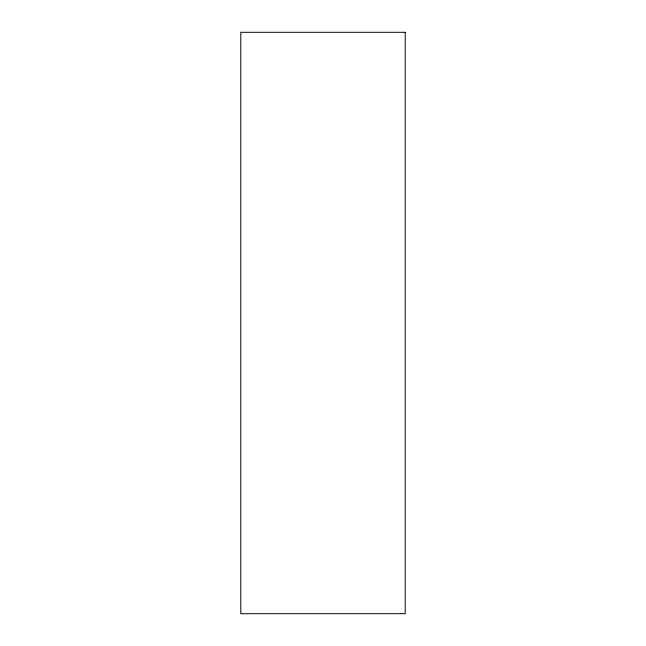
<?xml version="1.0" encoding="UTF-8"?>
<svg xmlns="http://www.w3.org/2000/svg" width="646" height="646" viewBox="0 0 646 646"><rect width="100%" height="100%" fill="white"/><g stroke="black" fill="none" stroke-linecap="round" stroke-linejoin="round"><path stroke-width="0.97" d="M405.22 32.3L240.78 32.3L240.78 613.7L405.22 613.7L405.22 32.3"/></g></svg>
